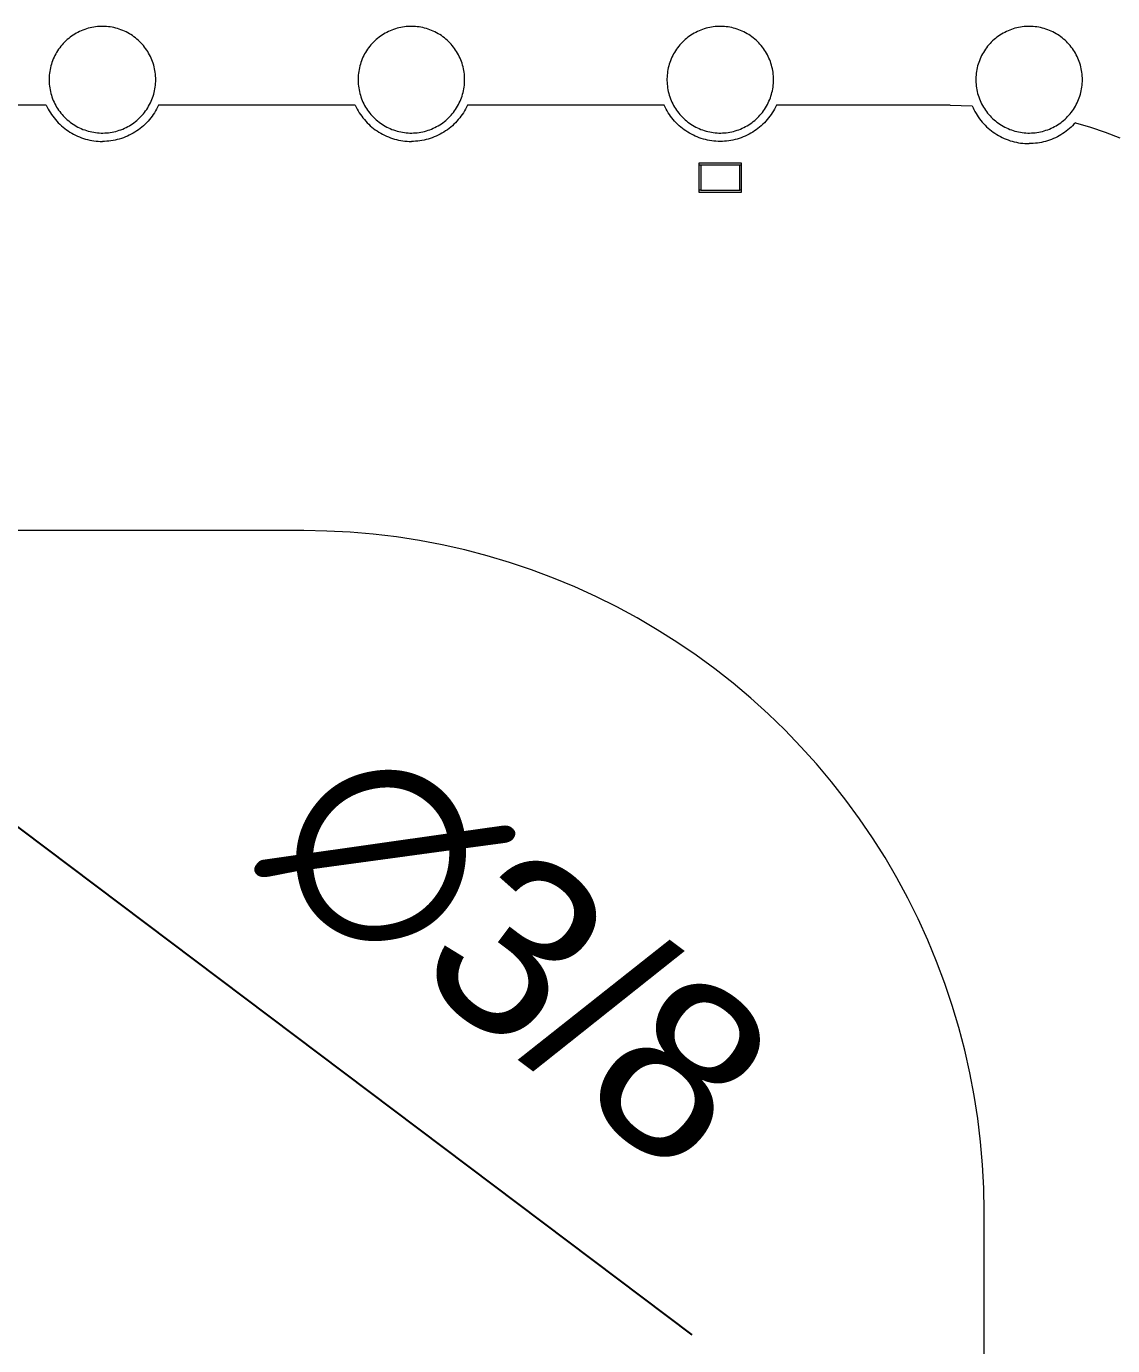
# Model space of a CAD drawing. Header units: inches. Extents: x -6.5 to 91.7, y -2.1 to 67.1.
# Drawn here: x 31.33 to 36.36, y 9.62 to 15.72 of the extents above; entities that cross this region are included whole.
import ezdxf

# ---------------------------------------------------------------- set-up
doc = ezdxf.new("R2010")
doc.units = ezdxf.units.IN
doc.header["$PDSIZE"] = -1
doc.layers.add('ZANO_R', color=7, linetype='Continuous', lineweight=0)
doc.layers.add('ZANO_W', color=1, linetype='Continuous', lineweight=0)
doc.styles.get("Standard").update_dxf_attribs({"font": 'ARIALUNI.TTF'})
doc.dimstyles.new('amerykanie', dxfattribs={"dimtxt": 50, "dimasz": 50, "dimexe": 0.5, "dimexo": 0.5, "dimgap": 1, "dimtad": 1, "dimdec": 0, "dimzin": 0, "dimlunit": 5, "dimtxsty": 'Standard', "dimcen": 0.09, "dimclrd": 1, "dimclre": 1, "dimclrt": 1, "dimazin": 0, "dimtfac": 1, "dimtdec": 0, "dimtmove": 0, "dimatfit": 3, "dimfxl": 1, "dimtzin": 0, "dimarcsym": 1})

# ---------------------------------------------------------------- blocks, each defined once
blk = doc.blocks.new('*D367')
at = {"layer": 'Defpoints', "color": 0}
for p in [(30.0974, 12.9188), (30.412, 12.6821)]:
    blk.add_point(p, dxfattribs=at)
at = {"layer": 'ZANO_W', "color": 1, "lineweight": -2}
for p, q in [((29.4481, 13.4072), (28.7988, 13.8956)), ((30.0974, 12.9188), (30.412, 12.6821)), ((34.4156, 9.6704), (31.0613, 12.1937))]:
    blk.add_line(p, q, dxfattribs=at)
at = {"layer": 'ZANO_W', "color": 1}
for points in [[(29.3667, 13.299), (29.5295, 13.5154), (30.0974, 12.9188)], [(31.1427, 12.3019), (30.9799, 12.0855), (30.412, 12.6821)]]:
    blk.add_solid(points, dxfattribs=at)
at = {"layer": 'ZANO_W', "color": 1, "insert": (33.6172, 11.4244), "char_height": 0.8125, "attachment_point": 5, "rotation": 323.0474}
blk.add_mtext('∅3/8', dxfattribs=at)

msp = doc.modelspace()

# ---------------------------------------------------------------- linework, layer by layer
at = {"layer": 'ZANO_R'}
for p, q in [((31.56401, 15.6928), (31.55661, 15.68847)), ((31.57154, 15.69687), (31.56401, 15.6928)), ((31.57922, 15.70067), (31.57154, 15.69687)), ((31.58702, 15.7042), (31.57922, 15.70067)), ((31.59494, 15.70746), (31.58702, 15.7042)), ((31.60297, 15.71044), (31.59494, 15.70746)), ((31.6111, 15.71315), (31.60297, 15.71044)), ((31.61931, 15.71557), (31.6111, 15.71315)), ((31.62761, 15.7177), (31.61931, 15.71557)), ((31.63597, 15.71954), (31.62761, 15.7177)), ((31.6444, 15.7211), (31.63597, 15.71954)), ((31.65287, 15.72236), (31.6444, 15.7211)), ((31.66138, 15.72332), (31.65287, 15.72236)), ((31.66992, 15.72399), (31.66138, 15.72332)), ((31.67847, 15.72436), (31.66992, 15.72399)), ((31.68704, 15.72443), (31.67847, 15.72436)), ((31.6956, 15.72421), (31.68704, 15.72443)), ((31.70415, 15.72369), (31.6956, 15.72421)), ((31.71267, 15.72287), (31.70415, 15.72369)), ((31.72117, 15.72176), (31.71267, 15.72287)), ((31.72962, 15.72036), (31.72117, 15.72176)), ((31.73801, 15.71866), (31.72962, 15.72036)), ((31.74634, 15.71667), (31.73801, 15.71866)), ((31.7546, 15.71439), (31.74634, 15.71667)), ((31.76277, 15.71183), (31.7546, 15.71439)), ((31.77085, 15.70899), (31.76277, 15.71183)), ((31.77882, 15.70587), (31.77085, 15.70899)), ((31.78669, 15.70247), (31.77882, 15.70587)), ((31.79443, 15.6988), (31.78669, 15.70247)), ((31.80203, 15.69486), (31.79443, 15.6988)), ((31.8095, 15.69067), (31.80203, 15.69486)), ((31.81682, 15.68622), (31.8095, 15.69067)), ((32.99418, 15.6928), (32.98678, 15.68847)), ((33.00172, 15.69687), (32.99418, 15.6928)), ((33.00939, 15.70067), (33.00172, 15.69687)), ((33.01719, 15.7042), (33.00939, 15.70067)), ((33.02511, 15.70746), (33.01719, 15.7042)), ((33.03314, 15.71044), (33.02511, 15.70746)), ((33.04127, 15.71315), (33.03314, 15.71044)), ((33.04948, 15.71557), (33.04127, 15.71315)), ((33.05778, 15.7177), (33.04948, 15.71557)), ((33.06614, 15.71954), (33.05778, 15.7177)), ((33.07457, 15.7211), (33.06614, 15.71954)), ((33.08304, 15.72236), (33.07457, 15.7211)), ((33.09155, 15.72332), (33.08304, 15.72236)), ((33.10009, 15.72399), (33.09155, 15.72332)), ((33.10864, 15.72436), (33.10009, 15.72399)), ((33.11721, 15.72443), (33.10864, 15.72436)), ((33.12577, 15.72421), (33.11721, 15.72443)), ((33.13432, 15.72369), (33.12577, 15.72421)), ((33.14284, 15.72287), (33.13432, 15.72369)), ((33.15134, 15.72176), (33.14284, 15.72287)), ((33.15979, 15.72036), (33.15134, 15.72176)), ((33.16818, 15.71866), (33.15979, 15.72036)), ((33.17651, 15.71667), (33.16818, 15.71866)), ((33.18477, 15.71439), (33.17651, 15.71667)), ((33.19294, 15.71183), (33.18477, 15.71439)), ((33.20102, 15.70899), (33.19294, 15.71183)), ((33.20899, 15.70587), (33.20102, 15.70899)), ((33.21686, 15.70247), (33.20899, 15.70587)), ((33.2246, 15.6988), (33.21686, 15.70247)), ((33.2322, 15.69486), (33.2246, 15.6988)), ((33.23967, 15.69067), (33.2322, 15.69486)), ((33.24699, 15.68622), (33.23967, 15.69067)), ((34.42435, 15.6928), (34.41696, 15.68847)), ((34.43189, 15.69687), (34.42435, 15.6928)), ((34.43956, 15.70067), (34.43189, 15.69687)), ((34.44736, 15.7042), (34.43956, 15.70067)), ((34.45528, 15.70746), (34.44736, 15.7042)), ((34.46331, 15.71044), (34.45528, 15.70746)), ((34.47144, 15.71315), (34.46331, 15.71044)), ((34.47965, 15.71557), (34.47144, 15.71315)), ((34.48795, 15.7177), (34.47965, 15.71557)), ((34.49631, 15.71954), (34.48795, 15.7177)), ((34.50474, 15.7211), (34.49631, 15.71954)), ((34.51321, 15.72236), (34.50474, 15.7211)), ((34.52172, 15.72332), (34.51321, 15.72236)), ((34.53026, 15.72399), (34.52172, 15.72332)), ((34.53881, 15.72436), (34.53026, 15.72399)), ((34.54738, 15.72443), (34.53881, 15.72436)), ((34.55594, 15.72421), (34.54738, 15.72443)), ((34.56449, 15.72369), (34.55594, 15.72421)), ((34.57302, 15.72287), (34.56449, 15.72369)), ((34.58151, 15.72176), (34.57302, 15.72287)), ((34.58996, 15.72036), (34.58151, 15.72176)), ((34.59835, 15.71866), (34.58996, 15.72036)), ((34.60668, 15.71667), (34.59835, 15.71866)), ((34.61494, 15.71439), (34.60668, 15.71667)), ((34.62311, 15.71183), (34.61494, 15.71439)), ((34.63119, 15.70899), (34.62311, 15.71183)), ((34.63917, 15.70587), (34.63119, 15.70899)), ((34.64703, 15.70247), (34.63917, 15.70587)), ((34.65477, 15.6988), (34.64703, 15.70247)), ((34.66237, 15.69486), (34.65477, 15.6988)), ((34.66984, 15.69067), (34.66237, 15.69486)), ((34.67716, 15.68622), (34.66984, 15.69067)), ((35.85452, 15.6928), (35.84713, 15.68847)), ((35.86206, 15.69687), (35.85452, 15.6928)), ((35.86973, 15.70067), (35.86206, 15.69687)), ((35.87753, 15.7042), (35.86973, 15.70067)), ((35.88545, 15.70746), (35.87753, 15.7042)), ((35.89348, 15.71044), (35.88545, 15.70746)), ((35.90161, 15.71315), (35.89348, 15.71044)), ((35.90982, 15.71557), (35.90161, 15.71315)), ((35.91812, 15.7177), (35.90982, 15.71557)), ((35.92648, 15.71954), (35.91812, 15.7177)), ((35.93491, 15.7211), (35.92648, 15.71954)), ((35.94338, 15.72236), (35.93491, 15.7211)), ((35.95189, 15.72332), (35.94338, 15.72236)), ((35.96043, 15.72399), (35.95189, 15.72332)), ((35.96898, 15.72436), (35.96043, 15.72399)), ((35.97755, 15.72443), (35.96898, 15.72436)), ((35.98611, 15.72421), (35.97755, 15.72443)), ((35.99466, 15.72369), (35.98611, 15.72421)), ((36.00319, 15.72287), (35.99466, 15.72369)), ((36.01168, 15.72176), (36.00319, 15.72287)), ((36.02013, 15.72036), (36.01168, 15.72176)), ((36.02852, 15.71866), (36.02013, 15.72036)), ((36.03685, 15.71667), (36.02852, 15.71866)), ((36.04511, 15.71439), (36.03685, 15.71667)), ((36.05328, 15.71183), (36.04511, 15.71439)), ((36.06136, 15.70899), (36.05328, 15.71183)), ((36.06934, 15.70587), (36.06136, 15.70899)), ((36.0772, 15.70247), (36.06934, 15.70587)), ((36.08494, 15.6988), (36.0772, 15.70247)), ((36.09255, 15.69486), (36.08494, 15.6988)), ((36.10001, 15.69067), (36.09255, 15.69486)), ((36.10733, 15.68622), (36.10001, 15.69067)), ((31.49256, 15.63226), (31.48731, 15.62549)), ((31.49804, 15.63884), (31.49256, 15.63226)), ((31.50375, 15.64523), (31.49804, 15.63884)), ((31.50967, 15.65142), (31.50375, 15.64523)), ((31.5158, 15.65739), (31.50967, 15.65142)), ((31.52214, 15.66315), (31.5158, 15.65739)), ((31.52868, 15.66869), (31.52214, 15.66315)), ((31.5354, 15.674), (31.52868, 15.66869)), ((31.5423, 15.67907), (31.5354, 15.674)), ((31.54938, 15.68389), (31.5423, 15.67907)), ((31.55661, 15.68847), (31.54938, 15.68389)), ((31.82397, 15.68151), (31.81682, 15.68622)), ((31.83096, 15.67656), (31.82397, 15.68151)), ((31.83778, 15.67137), (31.83096, 15.67656)), ((31.84441, 15.66595), (31.83778, 15.67137)), ((31.85084, 15.6603), (31.84441, 15.66595)), ((31.85708, 15.65443), (31.85084, 15.6603)), ((31.86311, 15.64835), (31.85708, 15.65443)), ((31.86893, 15.64206), (31.86311, 15.64835)), ((31.87452, 15.63557), (31.86893, 15.64206)), ((31.87988, 15.6289), (31.87452, 15.63557)), ((31.88501, 15.62204), (31.87988, 15.6289)), ((32.92273, 15.63226), (32.91748, 15.62549)), ((32.92821, 15.63884), (32.92273, 15.63226)), ((32.93392, 15.64523), (32.92821, 15.63884)), ((32.93984, 15.65142), (32.93392, 15.64523)), ((32.94597, 15.65739), (32.93984, 15.65142)), ((32.95231, 15.66315), (32.94597, 15.65739)), ((32.95885, 15.66869), (32.95231, 15.66315)), ((32.96557, 15.674), (32.95885, 15.66869)), ((32.97247, 15.67907), (32.96557, 15.674)), ((32.97955, 15.68389), (32.97247, 15.67907)), ((32.98678, 15.68847), (32.97955, 15.68389)), ((33.25414, 15.68151), (33.24699, 15.68622)), ((33.26113, 15.67656), (33.25414, 15.68151)), ((33.26795, 15.67137), (33.26113, 15.67656)), ((33.27458, 15.66595), (33.26795, 15.67137)), ((33.28101, 15.6603), (33.27458, 15.66595)), ((33.28725, 15.65443), (33.28101, 15.6603)), ((33.29328, 15.64835), (33.28725, 15.65443)), ((33.2991, 15.64206), (33.29328, 15.64835)), ((33.30469, 15.63557), (33.2991, 15.64206)), ((33.31006, 15.6289), (33.30469, 15.63557)), ((33.31519, 15.62204), (33.31006, 15.6289)), ((34.3529, 15.63226), (34.34765, 15.62549)), ((34.35838, 15.63884), (34.3529, 15.63226)), ((34.36409, 15.64523), (34.35838, 15.63884)), ((34.37001, 15.65142), (34.36409, 15.64523)), ((34.37614, 15.65739), (34.37001, 15.65142)), ((34.38248, 15.66315), (34.37614, 15.65739)), ((34.38902, 15.66869), (34.38248, 15.66315)), ((34.39574, 15.674), (34.38902, 15.66869)), ((34.40264, 15.67907), (34.39574, 15.674)), ((34.40972, 15.68389), (34.40264, 15.67907)), ((34.41696, 15.68847), (34.40972, 15.68389)), ((34.68431, 15.68151), (34.67716, 15.68622)), ((34.6913, 15.67656), (34.68431, 15.68151)), ((34.69812, 15.67137), (34.6913, 15.67656)), ((34.70475, 15.66595), (34.69812, 15.67137)), ((34.71119, 15.6603), (34.70475, 15.66595)), ((34.71742, 15.65443), (34.71119, 15.6603)), ((34.72345, 15.64835), (34.71742, 15.65443)), ((34.72927, 15.64206), (34.72345, 15.64835)), ((34.73486, 15.63557), (34.72927, 15.64206)), ((34.74023, 15.6289), (34.73486, 15.63557)), ((34.74536, 15.62204), (34.74023, 15.6289)), ((35.78307, 15.63226), (35.77782, 15.62549)), ((35.78855, 15.63884), (35.78307, 15.63226)), ((35.79426, 15.64523), (35.78855, 15.63884)), ((35.80018, 15.65142), (35.79426, 15.64523)), ((35.80632, 15.65739), (35.80018, 15.65142)), ((35.81265, 15.66315), (35.80632, 15.65739)), ((35.81919, 15.66869), (35.81265, 15.66315)), ((35.82591, 15.674), (35.81919, 15.66869)), ((35.83281, 15.67907), (35.82591, 15.674)), ((35.83989, 15.68389), (35.83281, 15.67907)), ((35.84713, 15.68847), (35.83989, 15.68389)), ((36.11449, 15.68151), (36.10733, 15.68622)), ((36.12148, 15.67656), (36.11449, 15.68151)), ((36.12829, 15.67137), (36.12148, 15.67656)), ((36.13492, 15.66595), (36.12829, 15.67137)), ((36.14136, 15.6603), (36.13492, 15.66595)), ((36.14759, 15.65443), (36.14136, 15.6603)), ((36.15362, 15.64835), (36.14759, 15.65443)), ((36.15944, 15.64206), (36.15362, 15.64835)), ((36.16503, 15.63557), (36.15944, 15.64206)), ((36.1704, 15.6289), (36.16503, 15.63557)), ((36.17553, 15.62204), (36.1704, 15.6289)), ((31.45756, 15.57361), (31.45437, 15.56566)), ((31.46102, 15.58144), (31.45756, 15.57361)), ((31.46476, 15.58915), (31.46102, 15.58144)), ((31.46876, 15.59672), (31.46476, 15.58915)), ((31.47302, 15.60415), (31.46876, 15.59672)), ((31.47754, 15.61143), (31.47302, 15.60415)), ((31.4823, 15.61854), (31.47754, 15.61143)), ((31.48731, 15.62549), (31.4823, 15.61854)), ((31.8899, 15.61501), (31.88501, 15.62204)), ((31.89455, 15.60781), (31.8899, 15.61501)), ((31.89893, 15.60045), (31.89455, 15.60781)), ((31.90307, 15.59295), (31.89893, 15.60045)), ((31.90693, 15.58531), (31.90307, 15.59295)), ((31.91054, 15.57754), (31.90693, 15.58531)), ((31.91386, 15.56965), (31.91054, 15.57754)), ((31.91692, 15.56165), (31.91386, 15.56965)), ((32.88773, 15.57361), (32.88454, 15.56566)), ((32.89119, 15.58144), (32.88773, 15.57361)), ((32.89493, 15.58915), (32.89119, 15.58144)), ((32.89893, 15.59672), (32.89493, 15.58915)), ((32.90319, 15.60415), (32.89893, 15.59672)), ((32.90771, 15.61143), (32.90319, 15.60415)), ((32.91247, 15.61854), (32.90771, 15.61143)), ((32.91748, 15.62549), (32.91247, 15.61854)), ((33.32007, 15.61501), (33.31519, 15.62204)), ((33.32472, 15.60781), (33.32007, 15.61501)), ((33.32911, 15.60045), (33.32472, 15.60781)), ((33.33324, 15.59295), (33.32911, 15.60045)), ((33.33711, 15.58531), (33.33324, 15.59295)), ((33.34071, 15.57754), (33.33711, 15.58531)), ((33.34404, 15.56965), (33.34071, 15.57754)), ((33.34709, 15.56165), (33.34404, 15.56965)), ((34.3179, 15.57361), (34.31471, 15.56566)), ((34.32136, 15.58144), (34.3179, 15.57361)), ((34.3251, 15.58915), (34.32136, 15.58144)), ((34.3291, 15.59672), (34.3251, 15.58915)), ((34.33336, 15.60415), (34.3291, 15.59672)), ((34.33788, 15.61143), (34.33336, 15.60415)), ((34.34264, 15.61854), (34.33788, 15.61143)), ((34.34765, 15.62549), (34.34264, 15.61854)), ((34.75025, 15.61501), (34.74536, 15.62204)), ((34.75489, 15.60781), (34.75025, 15.61501)), ((34.75928, 15.60045), (34.75489, 15.60781)), ((34.76341, 15.59295), (34.75928, 15.60045)), ((34.76728, 15.58531), (34.76341, 15.59295)), ((34.77088, 15.57754), (34.76728, 15.58531)), ((34.77421, 15.56965), (34.77088, 15.57754)), ((34.77726, 15.56165), (34.77421, 15.56965)), ((35.74807, 15.57361), (35.74488, 15.56566)), ((35.75153, 15.58144), (35.74807, 15.57361)), ((35.75527, 15.58915), (35.75153, 15.58144)), ((35.75927, 15.59672), (35.75527, 15.58915)), ((35.76353, 15.60415), (35.75927, 15.59672)), ((35.76805, 15.61143), (35.76353, 15.60415)), ((35.77281, 15.61854), (35.76805, 15.61143)), ((35.77782, 15.62549), (35.77281, 15.61854)), ((36.18042, 15.61501), (36.17553, 15.62204)), ((36.18506, 15.60781), (36.18042, 15.61501)), ((36.18945, 15.60045), (36.18506, 15.60781)), ((36.19358, 15.59295), (36.18945, 15.60045)), ((36.19745, 15.58531), (36.19358, 15.59295)), ((36.20105, 15.57754), (36.19745, 15.58531)), ((36.20438, 15.56965), (36.20105, 15.57754)), ((36.20743, 15.56165), (36.20438, 15.56965)), ((31.43998, 15.50761), (31.43908, 15.49909)), ((31.44116, 15.51609), (31.43998, 15.50761)), ((31.44264, 15.52453), (31.44116, 15.51609)), ((31.44441, 15.53291), (31.44264, 15.52453)), ((31.44647, 15.54122), (31.44441, 15.53291)), ((31.44882, 15.54946), (31.44647, 15.54122)), ((31.45145, 15.55761), (31.44882, 15.54946)), ((31.45437, 15.56566), (31.45145, 15.55761)), ((31.91969, 15.55354), (31.91692, 15.56165)), ((31.92218, 15.54535), (31.91969, 15.55354)), ((31.92439, 15.53707), (31.92218, 15.54535)), ((31.9263, 15.52872), (31.92439, 15.53707)), ((31.92793, 15.52031), (31.9263, 15.52872)), ((31.92926, 15.51185), (31.92793, 15.52031)), ((31.9303, 15.50335), (31.92926, 15.51185)), ((32.87015, 15.50761), (32.86926, 15.49909)), ((32.87133, 15.51609), (32.87015, 15.50761)), ((32.87281, 15.52453), (32.87133, 15.51609)), ((32.87458, 15.53291), (32.87281, 15.52453)), ((32.87664, 15.54122), (32.87458, 15.53291)), ((32.87899, 15.54946), (32.87664, 15.54122)), ((32.88162, 15.55761), (32.87899, 15.54946)), ((32.88454, 15.56566), (32.88162, 15.55761)), ((33.34986, 15.55354), (33.34709, 15.56165)), ((33.35235, 15.54535), (33.34986, 15.55354)), ((33.35456, 15.53707), (33.35235, 15.54535)), ((33.35647, 15.52872), (33.35456, 15.53707)), ((33.3581, 15.52031), (33.35647, 15.52872)), ((33.35943, 15.51185), (33.3581, 15.52031)), ((33.36047, 15.50335), (33.35943, 15.51185)), ((34.30032, 15.50761), (34.29943, 15.49909)), ((34.3015, 15.51609), (34.30032, 15.50761)), ((34.30298, 15.52453), (34.3015, 15.51609)), ((34.30475, 15.53291), (34.30298, 15.52453)), ((34.30681, 15.54122), (34.30475, 15.53291)), ((34.30916, 15.54946), (34.30681, 15.54122)), ((34.31179, 15.55761), (34.30916, 15.54946)), ((34.31471, 15.56566), (34.31179, 15.55761)), ((34.78003, 15.55354), (34.77726, 15.56165)), ((34.78252, 15.54535), (34.78003, 15.55354)), ((34.78473, 15.53707), (34.78252, 15.54535)), ((34.78664, 15.52872), (34.78473, 15.53707)), ((34.78827, 15.52031), (34.78664, 15.52872)), ((34.7896, 15.51185), (34.78827, 15.52031)), ((34.79064, 15.50335), (34.7896, 15.51185)), ((35.73049, 15.50761), (35.7296, 15.49909)), ((35.73167, 15.51609), (35.73049, 15.50761)), ((35.73315, 15.52453), (35.73167, 15.51609)), ((35.73492, 15.53291), (35.73315, 15.52453)), ((35.73698, 15.54122), (35.73492, 15.53291)), ((35.73933, 15.54946), (35.73698, 15.54122)), ((35.74196, 15.55761), (35.73933, 15.54946)), ((35.74488, 15.56566), (35.74196, 15.55761)), ((36.2102, 15.55354), (36.20743, 15.56165)), ((36.21269, 15.54535), (36.2102, 15.55354)), ((36.2149, 15.53707), (36.21269, 15.54535)), ((36.21681, 15.52872), (36.2149, 15.53707)), ((36.21844, 15.52031), (36.21681, 15.52872)), ((36.21977, 15.51185), (36.21844, 15.52031)), ((36.22081, 15.50335), (36.21977, 15.51185)), ((31.43849, 15.49055), (31.43819, 15.48199)), ((31.43819, 15.48199), (31.43819, 15.47342)), ((31.43819, 15.47342), (31.43849, 15.46486)), ((31.43908, 15.49909), (31.43849, 15.49055)), ((31.43849, 15.46486), (31.43908, 15.45632)), ((31.43908, 15.45632), (31.43998, 15.4478)), ((31.43998, 15.4478), (31.44116, 15.43932)), ((31.92926, 15.44355), (31.9303, 15.45205)), ((31.93104, 15.49482), (31.9303, 15.50335)), ((31.9303, 15.45205), (31.93104, 15.46059)), ((31.93149, 15.48627), (31.93104, 15.49482)), ((31.93104, 15.46059), (31.93149, 15.46914)), ((31.93164, 15.4777), (31.93149, 15.48627)), ((31.93149, 15.46914), (31.93164, 15.4777)), ((32.86866, 15.49055), (32.86836, 15.48199)), ((32.86836, 15.48199), (32.86836, 15.47342)), ((32.86836, 15.47342), (32.86866, 15.46486)), ((32.86926, 15.49909), (32.86866, 15.49055)), ((32.86866, 15.46486), (32.86926, 15.45632)), ((32.86926, 15.45632), (32.87015, 15.4478)), ((32.87015, 15.4478), (32.87133, 15.43932)), ((33.35943, 15.44355), (33.36047, 15.45205)), ((33.36121, 15.49482), (33.36047, 15.50335)), ((33.36047, 15.45205), (33.36121, 15.46059)), ((33.36166, 15.48627), (33.36121, 15.49482)), ((33.36121, 15.46059), (33.36166, 15.46914)), ((33.36181, 15.4777), (33.36166, 15.48627)), ((33.36166, 15.46914), (33.36181, 15.4777)), ((34.29883, 15.49055), (34.29853, 15.48199)), ((34.29853, 15.48199), (34.29853, 15.47342)), ((34.29853, 15.47342), (34.29883, 15.46486)), ((34.29943, 15.49909), (34.29883, 15.49055)), ((34.29883, 15.46486), (34.29943, 15.45632)), ((34.29943, 15.45632), (34.30032, 15.4478)), ((34.30032, 15.4478), (34.3015, 15.43932)), ((34.7896, 15.44355), (34.79064, 15.45205)), ((34.79138, 15.49482), (34.79064, 15.50335)), ((34.79064, 15.45205), (34.79138, 15.46059)), ((34.79183, 15.48627), (34.79138, 15.49482)), ((34.79138, 15.46059), (34.79183, 15.46914)), ((34.79198, 15.4777), (34.79183, 15.48627)), ((34.79183, 15.46914), (34.79198, 15.4777)), ((35.729, 15.49055), (35.72871, 15.48199)), ((35.72871, 15.48199), (35.72871, 15.47342)), ((35.72871, 15.47342), (35.729, 15.46486)), ((35.7296, 15.49909), (35.729, 15.49055)), ((35.729, 15.46486), (35.7296, 15.45632)), ((35.7296, 15.45632), (35.73049, 15.4478)), ((35.73049, 15.4478), (35.73167, 15.43932)), ((36.21977, 15.44355), (36.22081, 15.45205)), ((36.22155, 15.49482), (36.22081, 15.50335)), ((36.22081, 15.45205), (36.22155, 15.46059)), ((36.222, 15.48627), (36.22155, 15.49482)), ((36.22155, 15.46059), (36.222, 15.46914)), ((36.22215, 15.4777), (36.222, 15.48627)), ((36.222, 15.46914), (36.22215, 15.4777)), ((31.44116, 15.43932), (31.44264, 15.43088)), ((31.44264, 15.43088), (31.44441, 15.4225)), ((31.44441, 15.4225), (31.44647, 15.41419)), ((31.44647, 15.41419), (31.44882, 15.40595)), ((31.44882, 15.40595), (31.45145, 15.3978)), ((31.45145, 15.3978), (31.45437, 15.38975)), ((31.45437, 15.38975), (31.45756, 15.3818)), ((31.91054, 15.37787), (31.91386, 15.38576)), ((31.91386, 15.38576), (31.91692, 15.39376)), ((31.91692, 15.39376), (31.91969, 15.40186)), ((31.91969, 15.40186), (31.92218, 15.41006)), ((31.92218, 15.41006), (31.92439, 15.41833)), ((31.92439, 15.41833), (31.9263, 15.42668)), ((31.9263, 15.42668), (31.92793, 15.43509)), ((31.92793, 15.43509), (31.92926, 15.44355)), ((32.87133, 15.43932), (32.87281, 15.43088)), ((32.87281, 15.43088), (32.87458, 15.4225)), ((32.87458, 15.4225), (32.87664, 15.41419)), ((32.87664, 15.41419), (32.87899, 15.40595)), ((32.87899, 15.40595), (32.88162, 15.3978)), ((32.88162, 15.3978), (32.88454, 15.38975)), ((32.88454, 15.38975), (32.88773, 15.3818)), ((33.34071, 15.37787), (33.34404, 15.38576)), ((33.34404, 15.38576), (33.34709, 15.39376)), ((33.34709, 15.39376), (33.34986, 15.40186)), ((33.34986, 15.40186), (33.35235, 15.41006)), ((33.35235, 15.41006), (33.35456, 15.41833)), ((33.35456, 15.41833), (33.35647, 15.42668)), ((33.35647, 15.42668), (33.3581, 15.43509)), ((33.3581, 15.43509), (33.35943, 15.44355)), ((34.3015, 15.43932), (34.30298, 15.43088)), ((34.30298, 15.43088), (34.30475, 15.4225)), ((34.30475, 15.4225), (34.30681, 15.41419)), ((34.30681, 15.41419), (34.30916, 15.40595)), ((34.30916, 15.40595), (34.31179, 15.3978)), ((34.31179, 15.3978), (34.31471, 15.38975)), ((34.31471, 15.38975), (34.3179, 15.3818)), ((34.77088, 15.37787), (34.77421, 15.38576)), ((34.77421, 15.38576), (34.77726, 15.39376)), ((34.77726, 15.39376), (34.78003, 15.40186)), ((34.78003, 15.40186), (34.78252, 15.41006)), ((34.78252, 15.41006), (34.78473, 15.41833)), ((34.78473, 15.41833), (34.78664, 15.42668)), ((34.78664, 15.42668), (34.78827, 15.43509)), ((34.78827, 15.43509), (34.7896, 15.44355)), ((35.73167, 15.43932), (35.73315, 15.43088)), ((35.73315, 15.43088), (35.73492, 15.4225)), ((35.73492, 15.4225), (35.73698, 15.41419)), ((35.73698, 15.41419), (35.73933, 15.40595)), ((35.73933, 15.40595), (35.74196, 15.3978)), ((35.74196, 15.3978), (35.74488, 15.38975)), ((35.74488, 15.38975), (35.74807, 15.3818)), ((36.20105, 15.37787), (36.20438, 15.38576)), ((36.20438, 15.38576), (36.20743, 15.39376)), ((36.20743, 15.39376), (36.2102, 15.40186)), ((36.2102, 15.40186), (36.21269, 15.41006)), ((36.21269, 15.41006), (36.2149, 15.41833)), ((36.2149, 15.41833), (36.21681, 15.42668)), ((36.21681, 15.42668), (36.21844, 15.43509)), ((36.21844, 15.43509), (36.21977, 15.44355)), ((31.42504, 15.35959), (30.51458, 15.35959)), ((31.42504, 15.35959), (31.42929, 15.35065)), ((31.42929, 15.35065), (31.43385, 15.34187)), ((31.43385, 15.34187), (31.43871, 15.33325)), ((31.43871, 15.33325), (31.44386, 15.3248)), ((31.44386, 15.3248), (31.44931, 15.31654)), ((31.45756, 15.3818), (31.46102, 15.37397)), ((31.46102, 15.37397), (31.46476, 15.36626)), ((31.46476, 15.36626), (31.46876, 15.35869)), ((31.46876, 15.35869), (31.47302, 15.35126)), ((31.47302, 15.35126), (31.47754, 15.34398)), ((31.47754, 15.34398), (31.4823, 15.33686)), ((31.4823, 15.33686), (31.48731, 15.32992)), ((31.48731, 15.32992), (31.49256, 15.32315)), ((31.49256, 15.32315), (31.49804, 15.31656)), ((31.87452, 15.31983), (31.87988, 15.32651)), ((31.87988, 15.32651), (31.88501, 15.33337)), ((31.88501, 15.33337), (31.8899, 15.3404)), ((31.8899, 15.3404), (31.89455, 15.3476)), ((31.89455, 15.3476), (31.89893, 15.35495)), ((31.89893, 15.35495), (31.90307, 15.36245)), ((31.90307, 15.36245), (31.90693, 15.3701)), ((31.90693, 15.3701), (31.91054, 15.37787)), ((31.92593, 15.3248), (31.92048, 15.31654)), ((31.93109, 15.33325), (31.92593, 15.3248)), ((31.93595, 15.34187), (31.93109, 15.33325)), ((31.9405, 15.35065), (31.93595, 15.34187)), ((31.94475, 15.35959), (31.9405, 15.35065)), ((32.85521, 15.35959), (31.94475, 15.35959)), ((32.85521, 15.35959), (32.85946, 15.35065)), ((32.85946, 15.35065), (32.86402, 15.34187)), ((32.86402, 15.34187), (32.86888, 15.33325)), ((32.86888, 15.33325), (32.87403, 15.3248)), ((32.87403, 15.3248), (32.87948, 15.31654)), ((32.88773, 15.3818), (32.89119, 15.37397)), ((32.89119, 15.37397), (32.89493, 15.36626)), ((32.89493, 15.36626), (32.89893, 15.35869)), ((32.89893, 15.35869), (32.90319, 15.35126)), ((32.90319, 15.35126), (32.90771, 15.34398)), ((32.90771, 15.34398), (32.91247, 15.33686)), ((32.91247, 15.33686), (32.91748, 15.32992)), ((32.91748, 15.32992), (32.92273, 15.32315)), ((32.92273, 15.32315), (32.92821, 15.31656)), ((33.30469, 15.31983), (33.31006, 15.32651)), ((33.31006, 15.32651), (33.31519, 15.33337)), ((33.31519, 15.33337), (33.32007, 15.3404)), ((33.32007, 15.3404), (33.32472, 15.3476)), ((33.32472, 15.3476), (33.32911, 15.35495)), ((33.32911, 15.35495), (33.33324, 15.36245)), ((33.33324, 15.36245), (33.33711, 15.3701)), ((33.33711, 15.3701), (33.34071, 15.37787)), ((33.3561, 15.3248), (33.35066, 15.31654)), ((33.36126, 15.33325), (33.3561, 15.3248)), ((33.36612, 15.34187), (33.36126, 15.33325)), ((33.37067, 15.35065), (33.36612, 15.34187)), ((33.37492, 15.35959), (33.37067, 15.35065)), ((34.28538, 15.35959), (33.37492, 15.35959)), ((34.28963, 15.35065), (34.28538, 15.35959)), ((34.29419, 15.34187), (34.28963, 15.35065)), ((34.29905, 15.33325), (34.29419, 15.34187)), ((34.3042, 15.3248), (34.29905, 15.33325)), ((34.30965, 15.31654), (34.3042, 15.3248)), ((34.3179, 15.3818), (34.32136, 15.37397)), ((34.32136, 15.37397), (34.3251, 15.36626)), ((34.3251, 15.36626), (34.3291, 15.35869)), ((34.3291, 15.35869), (34.33336, 15.35126)), ((34.33336, 15.35126), (34.33788, 15.34398)), ((34.33788, 15.34398), (34.34264, 15.33686)), ((34.34264, 15.33686), (34.34765, 15.32992)), ((34.34765, 15.32992), (34.3529, 15.32315)), ((34.3529, 15.32315), (34.35838, 15.31656)), ((34.73486, 15.31983), (34.74023, 15.32651)), ((34.74023, 15.32651), (34.74536, 15.33337)), ((34.74536, 15.33337), (34.75025, 15.3404)), ((34.75025, 15.3404), (34.75489, 15.3476)), ((34.75489, 15.3476), (34.75928, 15.35495)), ((34.75928, 15.35495), (34.76341, 15.36245)), ((34.76341, 15.36245), (34.76728, 15.3701)), ((34.76728, 15.3701), (34.77088, 15.37787)), ((34.78627, 15.3248), (34.78083, 15.31654)), ((34.79143, 15.33325), (34.78627, 15.3248)), ((34.79629, 15.34187), (34.79143, 15.33325)), ((34.80084, 15.35065), (34.79629, 15.34187)), ((34.8051, 15.35959), (34.80084, 15.35065)), ((35.60922, 15.35959), (34.8051, 15.35959)), ((35.60922, 15.35959), (35.66049, 15.35897)), ((35.66049, 15.35897), (35.71173, 15.35712)), ((35.71173, 15.35712), (35.71569, 15.34809)), ((35.71569, 15.34809), (35.71996, 15.3392)), ((35.71996, 15.3392), (35.72454, 15.33046)), ((35.72454, 15.33046), (35.72942, 15.32189)), ((35.74807, 15.3818), (35.75153, 15.37397)), ((35.75153, 15.37397), (35.75527, 15.36626)), ((35.75527, 15.36626), (35.75927, 15.35869)), ((35.75927, 15.35869), (35.76353, 15.35126)), ((35.76353, 15.35126), (35.76805, 15.34398)), ((35.76805, 15.34398), (35.77281, 15.33686)), ((35.77281, 15.33686), (35.77782, 15.32992)), ((35.77782, 15.32992), (35.78307, 15.32315)), ((35.78307, 15.32315), (35.78855, 15.31656)), ((36.16503, 15.31983), (36.1704, 15.32651)), ((36.1704, 15.32651), (36.17553, 15.33337)), ((36.17553, 15.33337), (36.18042, 15.3404)), ((36.18042, 15.3404), (36.18506, 15.3476)), ((36.18506, 15.3476), (36.18945, 15.35495)), ((36.18945, 15.35495), (36.19358, 15.36245)), ((36.19358, 15.36245), (36.19745, 15.3701)), ((36.19745, 15.3701), (36.20105, 15.37787)), ((31.44931, 15.31654), (31.45504, 15.30847)), ((31.45504, 15.30847), (31.46104, 15.3006)), ((31.46104, 15.3006), (31.46731, 15.29295)), ((31.46731, 15.29295), (31.47385, 15.28551)), ((31.47385, 15.28551), (31.48064, 15.27831)), ((31.48064, 15.27831), (31.48767, 15.27135)), ((31.48767, 15.27135), (31.49494, 15.26464)), ((31.49494, 15.26464), (31.50244, 15.25818)), ((31.49804, 15.31656), (31.50375, 15.31018)), ((31.50375, 15.31018), (31.50967, 15.30399)), ((31.50967, 15.30399), (31.5158, 15.29801)), ((31.5158, 15.29801), (31.52214, 15.29225)), ((31.52214, 15.29225), (31.52868, 15.28672)), ((31.52868, 15.28672), (31.5354, 15.28141)), ((31.5354, 15.28141), (31.5423, 15.27634)), ((31.5423, 15.27634), (31.54938, 15.27151)), ((31.54938, 15.27151), (31.55661, 15.26693)), ((31.55661, 15.26693), (31.56401, 15.26261)), ((31.56401, 15.26261), (31.57154, 15.25854)), ((31.80203, 15.26054), (31.8095, 15.26474)), ((31.8095, 15.26474), (31.81682, 15.26919)), ((31.81682, 15.26919), (31.82397, 15.27389)), ((31.82397, 15.27389), (31.83096, 15.27884)), ((31.83096, 15.27884), (31.83778, 15.28403)), ((31.83778, 15.28403), (31.84441, 15.28946)), ((31.84441, 15.28946), (31.85084, 15.29511)), ((31.85084, 15.29511), (31.85708, 15.30098)), ((31.85708, 15.30098), (31.86311, 15.30706)), ((31.86311, 15.30706), (31.86893, 15.31335)), ((31.87485, 15.26464), (31.86735, 15.25818)), ((31.86893, 15.31335), (31.87452, 15.31983)), ((31.88212, 15.27135), (31.87485, 15.26464)), ((31.88915, 15.27831), (31.88212, 15.27135)), ((31.89594, 15.28551), (31.88915, 15.27831)), ((31.90248, 15.29295), (31.89594, 15.28551)), ((31.90875, 15.3006), (31.90248, 15.29295)), ((31.91476, 15.30847), (31.90875, 15.3006)), ((31.92048, 15.31654), (31.91476, 15.30847)), ((32.87948, 15.31654), (32.88521, 15.30847)), ((32.88521, 15.30847), (32.89121, 15.3006)), ((32.89121, 15.3006), (32.89748, 15.29295)), ((32.89748, 15.29295), (32.90402, 15.28551)), ((32.90402, 15.28551), (32.91081, 15.27831)), ((32.91081, 15.27831), (32.91784, 15.27135)), ((32.91784, 15.27135), (32.92512, 15.26464)), ((32.92512, 15.26464), (32.93262, 15.25818)), ((32.92821, 15.31656), (32.93392, 15.31018)), ((32.93392, 15.31018), (32.93984, 15.30399)), ((32.93984, 15.30399), (32.94597, 15.29801)), ((32.94597, 15.29801), (32.95231, 15.29225)), ((32.95231, 15.29225), (32.95885, 15.28672)), ((32.95885, 15.28672), (32.96557, 15.28141)), ((32.96557, 15.28141), (32.97247, 15.27634)), ((32.97247, 15.27634), (32.97955, 15.27151)), ((32.97955, 15.27151), (32.98678, 15.26693)), ((32.98678, 15.26693), (32.99418, 15.26261)), ((32.99418, 15.26261), (33.00172, 15.25854)), ((33.2322, 15.26054), (33.23967, 15.26474)), ((33.23967, 15.26474), (33.24699, 15.26919)), ((33.24699, 15.26919), (33.25414, 15.27389)), ((33.25414, 15.27389), (33.26113, 15.27884)), ((33.26113, 15.27884), (33.26795, 15.28403)), ((33.26795, 15.28403), (33.27458, 15.28946)), ((33.27458, 15.28946), (33.28101, 15.29511)), ((33.28101, 15.29511), (33.28725, 15.30098)), ((33.28725, 15.30098), (33.29328, 15.30706)), ((33.29328, 15.30706), (33.2991, 15.31335)), ((33.30502, 15.26464), (33.29752, 15.25818)), ((33.2991, 15.31335), (33.30469, 15.31983)), ((33.31229, 15.27135), (33.30502, 15.26464)), ((33.31932, 15.27831), (33.31229, 15.27135)), ((33.32611, 15.28551), (33.31932, 15.27831)), ((33.33265, 15.29295), (33.32611, 15.28551)), ((33.33892, 15.3006), (33.33265, 15.29295)), ((33.34493, 15.30847), (33.33892, 15.3006)), ((33.35066, 15.31654), (33.34493, 15.30847)), ((34.31538, 15.30847), (34.30965, 15.31654)), ((34.32138, 15.3006), (34.31538, 15.30847)), ((34.32766, 15.29295), (34.32138, 15.3006)), ((34.33419, 15.28551), (34.32766, 15.29295)), ((34.34098, 15.27831), (34.33419, 15.28551)), ((34.34801, 15.27135), (34.34098, 15.27831)), ((34.35529, 15.26464), (34.34801, 15.27135)), ((34.36279, 15.25818), (34.35529, 15.26464)), ((34.35838, 15.31656), (34.36409, 15.31018)), ((34.36409, 15.31018), (34.37001, 15.30399)), ((34.37001, 15.30399), (34.37614, 15.29801)), ((34.37614, 15.29801), (34.38248, 15.29225)), ((34.38248, 15.29225), (34.38902, 15.28672)), ((34.38902, 15.28672), (34.39574, 15.28141)), ((34.39574, 15.28141), (34.40264, 15.27634)), ((34.40264, 15.27634), (34.40972, 15.27151)), ((34.40972, 15.27151), (34.41696, 15.26693)), ((34.41696, 15.26693), (34.42435, 15.26261)), ((34.42435, 15.26261), (34.43189, 15.25854)), ((34.66237, 15.26054), (34.66984, 15.26474)), ((34.66984, 15.26474), (34.67716, 15.26919)), ((34.67716, 15.26919), (34.68431, 15.27389)), ((34.68431, 15.27389), (34.6913, 15.27884)), ((34.6913, 15.27884), (34.69812, 15.28403)), ((34.69812, 15.28403), (34.70475, 15.28946)), ((34.70475, 15.28946), (34.71119, 15.29511)), ((34.71119, 15.29511), (34.71742, 15.30098)), ((34.71742, 15.30098), (34.72345, 15.30706)), ((34.72345, 15.30706), (34.72927, 15.31335)), ((34.73519, 15.26464), (34.72769, 15.25818)), ((34.72927, 15.31335), (34.73486, 15.31983)), ((34.74246, 15.27135), (34.73519, 15.26464)), ((34.74949, 15.27831), (34.74246, 15.27135)), ((34.75628, 15.28551), (34.74949, 15.27831)), ((34.76282, 15.29295), (34.75628, 15.28551)), ((34.76909, 15.3006), (34.76282, 15.29295)), ((34.7751, 15.30847), (34.76909, 15.3006)), ((34.78083, 15.31654), (34.7751, 15.30847)), ((35.72942, 15.32189), (35.73458, 15.3135)), ((35.73458, 15.3135), (35.74004, 15.30528)), ((35.74004, 15.30528), (35.74577, 15.29726)), ((35.74577, 15.29726), (35.75178, 15.28944)), ((35.75178, 15.28944), (35.75806, 15.28184)), ((35.75806, 15.28184), (35.76459, 15.27445)), ((35.76459, 15.27445), (35.77138, 15.2673)), ((35.77138, 15.2673), (35.77841, 15.26038)), ((35.78855, 15.31656), (35.79426, 15.31018)), ((35.79426, 15.31018), (35.80018, 15.30399)), ((35.80018, 15.30399), (35.80632, 15.29801)), ((35.80632, 15.29801), (35.81265, 15.29225)), ((35.81265, 15.29225), (35.81919, 15.28672)), ((35.81919, 15.28672), (35.82591, 15.28141)), ((35.82591, 15.28141), (35.83281, 15.27634)), ((35.83281, 15.27634), (35.83989, 15.27151)), ((35.83989, 15.27151), (35.84713, 15.26693)), ((35.84713, 15.26693), (35.85452, 15.26261)), ((35.85452, 15.26261), (35.86206, 15.25854)), ((36.09255, 15.26054), (36.10001, 15.26474)), ((36.10001, 15.26474), (36.10733, 15.26919)), ((36.10733, 15.26919), (36.11449, 15.27389)), ((36.11449, 15.27389), (36.12148, 15.27884)), ((36.12148, 15.27884), (36.12829, 15.28403)), ((36.12829, 15.28403), (36.13492, 15.28946)), ((36.13492, 15.28946), (36.14136, 15.29511)), ((36.14136, 15.29511), (36.14759, 15.30098)), ((36.14759, 15.30098), (36.15362, 15.30706)), ((36.15362, 15.30706), (36.15944, 15.31335)), ((36.15944, 15.31335), (36.16503, 15.31983)), ((36.17619, 15.26474), (36.16919, 15.25802)), ((36.18296, 15.27169), (36.17619, 15.26474)), ((36.18949, 15.27887), (36.18296, 15.27169)), ((36.18949, 15.27887), (36.25905, 15.25784)), ((31.50244, 15.25818), (31.51016, 15.25199)), ((31.51016, 15.25199), (31.51809, 15.24607)), ((31.51809, 15.24607), (31.52622, 15.24043)), ((31.52622, 15.24043), (31.53454, 15.23507)), ((31.53454, 15.23507), (31.54305, 15.23)), ((31.54305, 15.23), (31.55172, 15.22523)), ((31.55172, 15.22523), (31.56055, 15.22077)), ((31.56055, 15.22077), (31.56953, 15.21661)), ((31.56953, 15.21661), (31.57865, 15.21277)), ((31.57154, 15.25854), (31.57922, 15.25474)), ((31.57865, 15.21277), (31.5879, 15.20925)), ((31.57922, 15.25474), (31.58702, 15.25121)), ((31.58702, 15.25121), (31.59494, 15.24794)), ((31.5879, 15.20925), (31.59726, 15.20605)), ((31.59494, 15.24794), (31.60297, 15.24496)), ((31.59726, 15.20605), (31.60673, 15.20317)), ((31.60297, 15.24496), (31.6111, 15.24226)), ((31.60673, 15.20317), (31.6163, 15.20063)), ((31.6111, 15.24226), (31.61931, 15.23984)), ((31.61931, 15.23984), (31.62761, 15.23771)), ((31.62761, 15.23771), (31.63597, 15.23586)), ((31.63597, 15.23586), (31.6444, 15.23431)), ((31.6444, 15.23431), (31.65287, 15.23305)), ((31.65287, 15.23305), (31.66138, 15.23209)), ((31.66138, 15.23209), (31.66992, 15.23142)), ((31.66992, 15.23142), (31.67847, 15.23105)), ((31.67847, 15.23105), (31.68704, 15.23097)), ((31.68704, 15.23097), (31.6956, 15.2312)), ((31.6956, 15.2312), (31.70415, 15.23172)), ((31.70415, 15.23172), (31.71267, 15.23253)), ((31.71267, 15.23253), (31.72117, 15.23364)), ((31.72117, 15.23364), (31.72962, 15.23505)), ((31.72962, 15.23505), (31.73801, 15.23675)), ((31.73801, 15.23675), (31.74634, 15.23874)), ((31.74634, 15.23874), (31.7546, 15.24101)), ((31.76306, 15.20317), (31.7535, 15.20063)), ((31.7546, 15.24101), (31.76277, 15.24357)), ((31.76277, 15.24357), (31.77085, 15.24642)), ((31.77253, 15.20605), (31.76306, 15.20317)), ((31.77085, 15.24642), (31.77882, 15.24954)), ((31.78189, 15.20925), (31.77253, 15.20605)), ((31.77882, 15.24954), (31.78669, 15.25294)), ((31.79114, 15.21277), (31.78189, 15.20925)), ((31.78669, 15.25294), (31.79443, 15.25661)), ((31.80026, 15.21661), (31.79114, 15.21277)), ((31.79443, 15.25661), (31.80203, 15.26054)), ((31.80924, 15.22077), (31.80026, 15.21661)), ((31.81807, 15.22523), (31.80924, 15.22077)), ((31.82675, 15.23), (31.81807, 15.22523)), ((31.83525, 15.23507), (31.82675, 15.23)), ((31.84357, 15.24043), (31.83525, 15.23507)), ((31.8517, 15.24607), (31.84357, 15.24043)), ((31.85963, 15.25199), (31.8517, 15.24607)), ((31.86735, 15.25818), (31.85963, 15.25199)), ((32.93262, 15.25818), (32.94033, 15.25199)), ((32.94033, 15.25199), (32.94826, 15.24607)), ((32.94826, 15.24607), (32.95639, 15.24043)), ((32.95639, 15.24043), (32.96471, 15.23507)), ((32.96471, 15.23507), (32.97322, 15.23)), ((32.97322, 15.23), (32.98189, 15.22523)), ((32.98189, 15.22523), (32.99072, 15.22077)), ((32.99072, 15.22077), (32.9997, 15.21661)), ((32.9997, 15.21661), (33.00882, 15.21277)), ((33.00172, 15.25854), (33.00939, 15.25474)), ((33.00882, 15.21277), (33.01807, 15.20925)), ((33.00939, 15.25474), (33.01719, 15.25121)), ((33.01719, 15.25121), (33.02511, 15.24794)), ((33.01807, 15.20925), (33.02743, 15.20605)), ((33.02511, 15.24794), (33.03314, 15.24496)), ((33.02743, 15.20605), (33.0369, 15.20317)), ((33.03314, 15.24496), (33.04127, 15.24226)), ((33.0369, 15.20317), (33.04647, 15.20063)), ((33.04127, 15.24226), (33.04948, 15.23984)), ((33.04948, 15.23984), (33.05778, 15.23771)), ((33.05778, 15.23771), (33.06614, 15.23586)), ((33.06614, 15.23586), (33.07457, 15.23431)), ((33.07457, 15.23431), (33.08304, 15.23305)), ((33.08304, 15.23305), (33.09155, 15.23209)), ((33.09155, 15.23209), (33.10009, 15.23142)), ((33.10009, 15.23142), (33.10864, 15.23105)), ((33.10864, 15.23105), (33.11721, 15.23097)), ((33.11721, 15.23097), (33.12577, 15.2312)), ((33.12577, 15.2312), (33.13432, 15.23172)), ((33.13432, 15.23172), (33.14284, 15.23253)), ((33.14284, 15.23253), (33.15134, 15.23364)), ((33.15134, 15.23364), (33.15979, 15.23505)), ((33.15979, 15.23505), (33.16818, 15.23675)), ((33.16818, 15.23675), (33.17651, 15.23874)), ((33.17651, 15.23874), (33.18477, 15.24101)), ((33.19323, 15.20317), (33.18367, 15.20063)), ((33.18477, 15.24101), (33.19294, 15.24357)), ((33.19294, 15.24357), (33.20102, 15.24642)), ((33.2027, 15.20605), (33.19323, 15.20317)), ((33.20102, 15.24642), (33.20899, 15.24954)), ((33.21206, 15.20925), (33.2027, 15.20605)), ((33.20899, 15.24954), (33.21686, 15.25294)), ((33.22131, 15.21277), (33.21206, 15.20925)), ((33.21686, 15.25294), (33.2246, 15.25661)), ((33.23043, 15.21661), (33.22131, 15.21277)), ((33.2246, 15.25661), (33.2322, 15.26054)), ((33.23941, 15.22077), (33.23043, 15.21661)), ((33.24825, 15.22523), (33.23941, 15.22077)), ((33.25692, 15.23), (33.24825, 15.22523)), ((33.26542, 15.23507), (33.25692, 15.23)), ((33.27374, 15.24043), (33.26542, 15.23507)), ((33.28187, 15.24607), (33.27374, 15.24043)), ((33.2898, 15.25199), (33.28187, 15.24607)), ((33.29752, 15.25818), (33.2898, 15.25199)), ((34.37051, 15.25199), (34.36279, 15.25818)), ((34.37843, 15.24607), (34.37051, 15.25199)), ((34.38656, 15.24043), (34.37843, 15.24607)), ((34.39489, 15.23507), (34.38656, 15.24043)), ((34.40339, 15.23), (34.39489, 15.23507)), ((34.41206, 15.22523), (34.40339, 15.23)), ((34.42089, 15.22077), (34.41206, 15.22523)), ((34.42987, 15.21661), (34.42089, 15.22077)), ((34.43899, 15.21277), (34.42987, 15.21661)), ((34.43189, 15.25854), (34.43956, 15.25474)), ((34.44824, 15.20925), (34.43899, 15.21277)), ((34.43956, 15.25474), (34.44736, 15.25121)), ((34.44736, 15.25121), (34.45528, 15.24794)), ((34.4576, 15.20605), (34.44824, 15.20925)), ((34.45528, 15.24794), (34.46331, 15.24496)), ((34.46707, 15.20317), (34.4576, 15.20605)), ((34.46331, 15.24496), (34.47144, 15.24226)), ((34.47664, 15.20063), (34.46707, 15.20317)), ((34.47144, 15.24226), (34.47965, 15.23984)), ((34.47965, 15.23984), (34.48795, 15.23771)), ((34.48795, 15.23771), (34.49631, 15.23586)), ((34.49631, 15.23586), (34.50474, 15.23431)), ((34.50474, 15.23431), (34.51321, 15.23305)), ((34.51321, 15.23305), (34.52172, 15.23209)), ((34.52172, 15.23209), (34.53026, 15.23142)), ((34.53026, 15.23142), (34.53881, 15.23105)), ((34.53881, 15.23105), (34.54738, 15.23097)), ((34.54738, 15.23097), (34.55594, 15.2312)), ((34.55594, 15.2312), (34.56449, 15.23172)), ((34.56449, 15.23172), (34.57302, 15.23253)), ((34.57302, 15.23253), (34.58151, 15.23364)), ((34.58151, 15.23364), (34.58996, 15.23505)), ((34.58996, 15.23505), (34.59835, 15.23675)), ((34.59835, 15.23675), (34.60668, 15.23874)), ((34.60668, 15.23874), (34.61494, 15.24101)), ((34.6234, 15.20317), (34.61384, 15.20063)), ((34.61494, 15.24101), (34.62311, 15.24357)), ((34.62311, 15.24357), (34.63119, 15.24642)), ((34.63287, 15.20605), (34.6234, 15.20317)), ((34.63119, 15.24642), (34.63917, 15.24954)), ((34.64223, 15.20925), (34.63287, 15.20605)), ((34.63917, 15.24954), (34.64703, 15.25294)), ((34.65148, 15.21277), (34.64223, 15.20925)), ((34.64703, 15.25294), (34.65477, 15.25661)), ((34.6606, 15.21661), (34.65148, 15.21277)), ((34.65477, 15.25661), (34.66237, 15.26054)), ((34.66958, 15.22077), (34.6606, 15.21661)), ((34.67842, 15.22523), (34.66958, 15.22077)), ((34.68709, 15.23), (34.67842, 15.22523)), ((34.69559, 15.23507), (34.68709, 15.23)), ((34.70391, 15.24043), (34.69559, 15.23507)), ((34.71204, 15.24607), (34.70391, 15.24043)), ((34.71997, 15.25199), (34.71204, 15.24607)), ((34.72769, 15.25818), (34.71997, 15.25199)), ((35.77841, 15.26038), (35.78567, 15.25371)), ((35.78567, 15.25371), (35.79316, 15.2473)), ((35.79316, 15.2473), (35.80087, 15.24115)), ((35.80087, 15.24115), (35.80878, 15.23527)), ((35.80878, 15.23527), (35.81689, 15.22966)), ((35.81689, 15.22966), (35.8252, 15.22434)), ((35.8252, 15.22434), (35.83368, 15.21931)), ((35.83368, 15.21931), (35.84232, 15.21457)), ((35.84232, 15.21457), (35.85113, 15.21014)), ((35.85113, 15.21014), (35.86009, 15.20601)), ((35.86009, 15.20601), (35.86918, 15.2022)), ((35.86206, 15.25854), (35.86973, 15.25474)), ((35.86918, 15.2022), (35.8784, 15.1987)), ((35.86973, 15.25474), (35.87753, 15.25121)), ((35.87753, 15.25121), (35.88545, 15.24794)), ((35.88545, 15.24794), (35.89348, 15.24496)), ((35.89348, 15.24496), (35.90161, 15.24226)), ((35.90161, 15.24226), (35.90982, 15.23984)), ((35.90982, 15.23984), (35.91812, 15.23771)), ((35.91812, 15.23771), (35.92648, 15.23586)), ((35.92648, 15.23586), (35.93491, 15.23431)), ((35.93491, 15.23431), (35.94338, 15.23305)), ((35.94338, 15.23305), (35.95189, 15.23209)), ((35.95189, 15.23209), (35.96043, 15.23142)), ((35.96043, 15.23142), (35.96898, 15.23105)), ((35.96898, 15.23105), (35.97755, 15.23097)), ((35.97755, 15.23097), (35.98611, 15.2312)), ((35.98611, 15.2312), (35.99466, 15.23172)), ((35.99466, 15.23172), (36.00319, 15.23253)), ((36.00319, 15.23253), (36.01168, 15.23364)), ((36.01168, 15.23364), (36.02013, 15.23505)), ((36.02013, 15.23505), (36.02852, 15.23675)), ((36.02852, 15.23675), (36.03685, 15.23874)), ((36.03685, 15.23874), (36.04511, 15.24101)), ((36.04511, 15.24101), (36.05328, 15.24357)), ((36.05328, 15.24357), (36.06136, 15.24642)), ((36.06136, 15.24642), (36.06934, 15.24954)), ((36.06934, 15.24954), (36.0772, 15.25294)), ((36.07933, 15.20156), (36.07024, 15.19817)), ((36.0772, 15.25294), (36.08494, 15.25661)), ((36.0883, 15.20526), (36.07933, 15.20156)), ((36.08494, 15.25661), (36.09255, 15.26054)), ((36.09715, 15.20926), (36.0883, 15.20526)), ((36.10584, 15.21356), (36.09715, 15.20926)), ((36.11439, 15.21815), (36.10584, 15.21356)), ((36.12278, 15.22303), (36.11439, 15.21815)), ((36.131, 15.22819), (36.12278, 15.22303)), ((36.13903, 15.23363), (36.131, 15.22819)), ((36.14688, 15.23934), (36.13903, 15.23363)), ((36.15453, 15.24531), (36.14688, 15.23934)), ((36.16197, 15.25154), (36.15453, 15.24531)), ((36.16919, 15.25802), (36.16197, 15.25154)), ((36.25905, 15.25784), (36.32785, 15.23445)), ((36.32785, 15.23445), (36.39582, 15.20872)), ((31.6163, 15.20063), (31.62594, 15.19842)), ((31.62594, 15.19842), (31.63566, 15.19654)), ((31.63566, 15.19654), (31.64544, 15.195)), ((31.64544, 15.195), (31.65526, 15.1938)), ((31.65526, 15.1938), (31.66512, 15.19295)), ((31.66512, 15.19295), (31.675, 15.19243)), ((31.675, 15.19243), (31.6849, 15.19226)), ((31.69479, 15.19243), (31.6849, 15.19226)), ((31.70467, 15.19295), (31.69479, 15.19243)), ((31.71453, 15.1938), (31.70467, 15.19295)), ((31.72436, 15.195), (31.71453, 15.1938)), ((31.73413, 15.19654), (31.72436, 15.195)), ((31.74385, 15.19842), (31.73413, 15.19654)), ((31.7535, 15.20063), (31.74385, 15.19842)), ((33.04647, 15.20063), (33.05611, 15.19842)), ((33.05611, 15.19842), (33.06583, 15.19654)), ((33.06583, 15.19654), (33.07561, 15.195)), ((33.07561, 15.195), (33.08543, 15.1938)), ((33.08543, 15.1938), (33.09529, 15.19295)), ((33.09529, 15.19295), (33.10517, 15.19243)), ((33.10517, 15.19243), (33.11507, 15.19226)), ((33.12496, 15.19243), (33.11507, 15.19226)), ((33.13484, 15.19295), (33.12496, 15.19243)), ((33.1447, 15.1938), (33.13484, 15.19295)), ((33.15453, 15.195), (33.1447, 15.1938)), ((33.1643, 15.19654), (33.15453, 15.195)), ((33.17402, 15.19842), (33.1643, 15.19654)), ((33.18367, 15.20063), (33.17402, 15.19842)), ((34.48628, 15.19842), (34.47664, 15.20063)), ((34.496, 15.19654), (34.48628, 15.19842)), ((34.50578, 15.195), (34.496, 15.19654)), ((34.5156, 15.1938), (34.50578, 15.195)), ((34.52546, 15.19295), (34.5156, 15.1938)), ((34.53534, 15.19243), (34.52546, 15.19295)), ((34.54524, 15.19226), (34.53534, 15.19243)), ((34.55513, 15.19243), (34.54524, 15.19226)), ((34.56502, 15.19295), (34.55513, 15.19243)), ((34.57487, 15.1938), (34.56502, 15.19295)), ((34.5847, 15.195), (34.57487, 15.1938)), ((34.59447, 15.19654), (34.5847, 15.195)), ((34.60419, 15.19842), (34.59447, 15.19654)), ((34.61384, 15.20063), (34.60419, 15.19842)), ((35.8784, 15.1987), (35.88773, 15.19552)), ((35.88773, 15.19552), (35.89717, 15.19267)), ((35.89717, 15.19267), (35.9067, 15.19014)), ((35.9067, 15.19014), (35.91632, 15.18794)), ((35.91632, 15.18794), (35.926, 15.18608)), ((35.926, 15.18608), (35.93574, 15.18455)), ((35.93574, 15.18455), (35.94553, 15.18336)), ((35.94553, 15.18336), (35.95535, 15.18251)), ((35.95535, 15.18251), (35.9652, 15.182)), ((35.9652, 15.182), (35.97506, 15.18183)), ((35.98476, 15.182), (35.97506, 15.18183)), ((35.99445, 15.18249), (35.98476, 15.182)), ((36.00412, 15.18332), (35.99445, 15.18249)), ((36.01376, 15.18447), (36.00412, 15.18332)), ((36.02335, 15.18595), (36.01376, 15.18447)), ((36.03288, 15.18775), (36.02335, 15.18595)), ((36.04235, 15.18988), (36.03288, 15.18775)), ((36.05174, 15.19232), (36.04235, 15.18988)), ((36.06104, 15.19509), (36.05174, 15.19232)), ((36.07024, 15.19817), (36.06104, 15.19509)), ((34.44681, 15.09186), (34.44681, 14.958)), ((34.64367, 15.09186), (34.44681, 15.09186)), ((34.44681, 15.08399), (34.45468, 15.08399)), ((34.45468, 15.08399), (34.45468, 14.96588)), ((34.45468, 15.08399), (34.63579, 15.08399)), ((34.63579, 14.96588), (34.63579, 15.08399)), ((34.63579, 15.08399), (34.64367, 15.08399)), ((34.64367, 14.958), (34.64367, 15.09186)), ((34.45468, 14.96588), (34.44681, 14.96588)), ((34.44681, 14.958), (34.64367, 14.958)), ((34.45468, 14.96588), (34.63579, 14.96588)), ((34.64367, 14.96588), (34.63579, 14.96588)), ((32.617, 13.39102), (27.89245, 13.39102)), ((32.72454, 13.38919), (32.617, 13.39102)), ((32.83195, 13.38368), (32.72454, 13.38919)), ((32.9391, 13.37451), (32.83195, 13.38368)), ((33.04589, 13.36169), (32.9391, 13.37451)), ((33.15217, 13.34523), (33.04589, 13.36169)), ((33.25783, 13.32515), (33.15217, 13.34523)), ((33.36274, 13.30147), (33.25783, 13.32515)), ((33.46678, 13.27423), (33.36274, 13.30147)), ((33.56983, 13.24344), (33.46678, 13.27423)), ((33.67177, 13.20916), (33.56983, 13.24344)), ((33.77248, 13.17142), (33.67177, 13.20916)), ((33.87185, 13.13027), (33.77248, 13.17142)), ((33.96975, 13.08574), (33.87185, 13.13027)), ((34.06607, 13.0379), (33.96975, 13.08574)), ((34.1607, 12.98679), (34.06607, 13.0379)), ((34.25354, 12.93249), (34.1607, 12.98679)), ((34.34446, 12.87505), (34.25354, 12.93249)), ((34.43337, 12.81453), (34.34446, 12.87505)), ((34.52017, 12.75102), (34.43337, 12.81453)), ((34.60474, 12.68458), (34.52017, 12.75102)), ((34.687, 12.61529), (34.60474, 12.68458)), ((34.76684, 12.54324), (34.687, 12.61529)), ((34.84418, 12.4685), (34.76684, 12.54324)), ((34.91892, 12.39116), (34.84418, 12.4685)), ((34.99097, 12.31132), (34.91892, 12.39116)), ((35.06026, 12.22906), (34.99097, 12.31132)), ((35.1267, 12.14449), (35.06026, 12.22906)), ((35.19021, 12.05769), (35.1267, 12.14449)), ((35.25073, 11.96878), (35.19021, 12.05769)), ((35.30817, 11.87786), (35.25073, 11.96878)), ((35.36247, 11.78502), (35.30817, 11.87786)), ((35.41358, 11.69039), (35.36247, 11.78502)), ((35.46142, 11.59407), (35.41358, 11.69039)), ((35.50595, 11.49617), (35.46142, 11.59407)), ((35.5471, 11.3968), (35.50595, 11.49617)), ((35.58484, 11.29609), (35.5471, 11.3968)), ((35.61913, 11.19415), (35.58484, 11.29609)), ((35.64991, 11.0911), (35.61913, 11.19415)), ((35.67715, 10.98706), (35.64991, 11.0911)), ((35.70083, 10.88215), (35.67715, 10.98706)), ((35.72091, 10.77649), (35.70083, 10.88215)), ((35.73737, 10.67021), (35.72091, 10.77649)), ((35.75019, 10.56342), (35.73737, 10.67021)), ((35.75936, 10.45627), (35.75019, 10.56342)), ((35.76487, 10.34886), (35.75936, 10.45627)), ((35.76671, 10.24132), (35.76487, 10.34886)), ((35.76671, 5.51677), (35.76671, 10.24132))]:
    msp.add_line(p, q, dxfattribs=at)

# ---------------------------------------------------------------- dimensions: what is measured, and where the dimension line sits
at = {"layer": 'ZANO_W'}
dim = msp.add_diameter_dim_2p(p1=(30.09742, 12.91877), p2=(30.41202, 12.68211), dimstyle='amerykanie', override={"dimtxt": 0.8125, "dimasz": 0.8125, "dimgap": 0.5, "dimdec": 4, "dimaunit": 1, "dimadec": 1, "dimtdec": 4, "dimtmove": 1, "dimfrac": 2}, dxfattribs=at)
dim.commit()
dim.dimension.update_dxf_attribs({"geometry": '*D367', "text_midpoint": (33.61721, 11.42444)})

doc.saveas('drawing.dxf')
